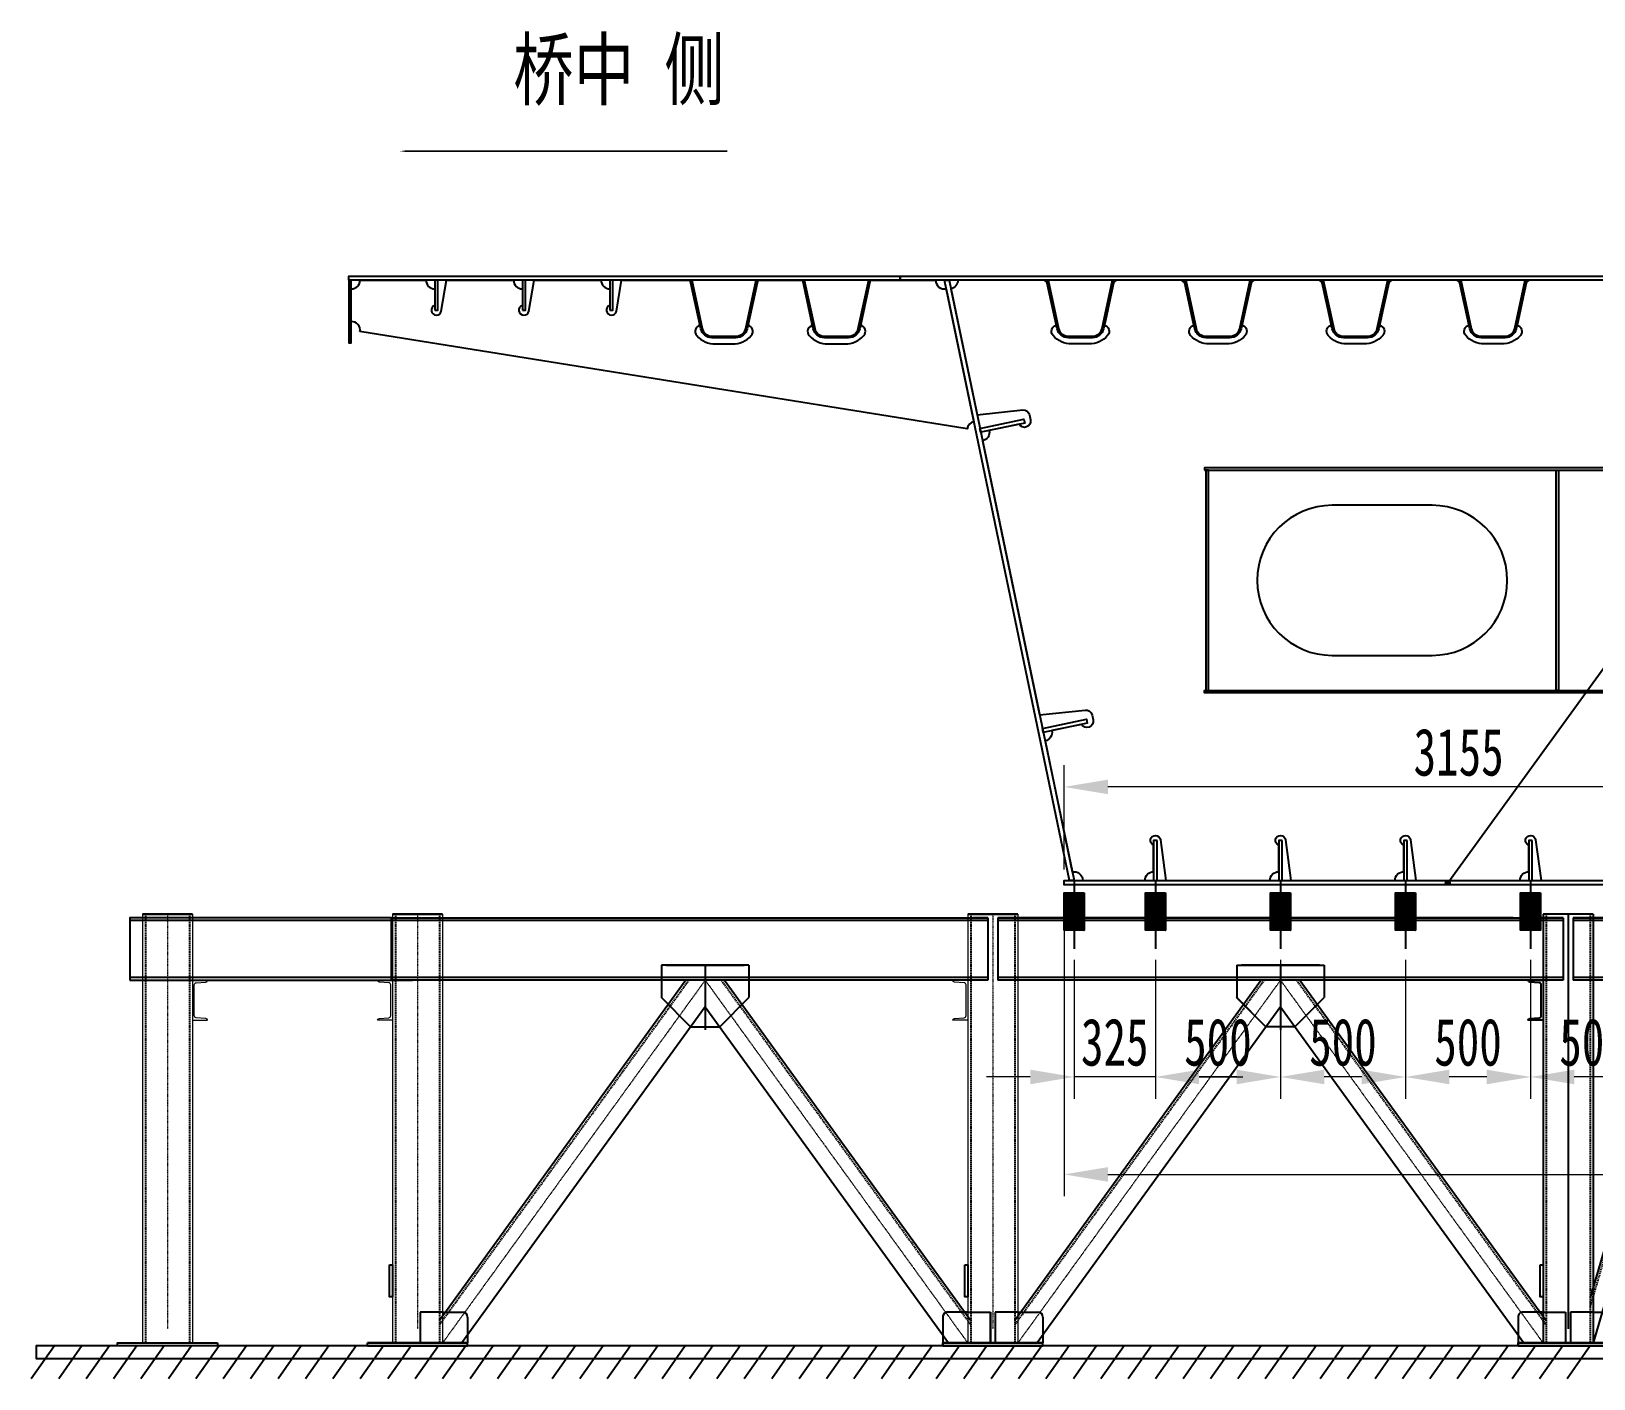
# Model space of a CAD drawing. Extents: x -158665 to 747974, y -1078007 to -307893.
# Drawn here: x 557111 to 563359, y -715950 to -710563 of the extents above; entities that cross this region are included whole.
import ezdxf

# ---------------------------------------------------------------- set-up
doc = ezdxf.new("R2010")
doc.units = 0
doc.header["$LTSCALE"] = 0.02
doc.header["$MEASUREMENT"] = 0
doc.header["$PDMODE"] = 35
doc.header["$PDSIZE"] = 150
doc.linetypes.add('CENTER', pattern=[2, 1.25, -0.25, 0.25, -0.25])
doc.linetypes.add('DASHEDX2', pattern=[38.1, 25.4, -12.7])
doc.layers.get('0').update_dxf_attribs({"linetype": 'CONTINUOUS'})
doc.layers.get('Defpoints').update_dxf_attribs({"linetype": 'CONTINUOUS'})
doc.layers.add('1', color=1, linetype='CONTINUOUS')
for name, color, linetype, lineweight in [('中心线(CENTER)', 1, 'CENTER', 13), ('中粗线', 7, 'CONTINUOUS', 25), ('文字层', 4, 'CONTINUOUS', 13)]:
    doc.layers.add(name, color=color, linetype=linetype, lineweight=lineweight)
doc.styles.add('仿宋', font='仿宋_GB2312_1.ttf', dxfattribs={"width": 0.7})
doc.dimstyles.new('70', dxfattribs={"dimscale": 70, "dimtxt": 2.7, "dimasz": 2.5, "dimexe": 1.25, "dimexo": 0.625, "dimtad": 1, "dimdec": 0, "dimdsep": 46, "dimtxsty": '仿宋', "dimcen": 2.5, "dimclrd": 3, "dimclre": 3, "dimclrt": 4, "dimazin": 0, "dimtfac": 1, "dimtdec": 0, "dimtmove": 0, "dimatfit": 3, "dimfxl": 1.25, "dimlwd": 13, "dimlwe": 13, "dimarcsym": 0})

# ---------------------------------------------------------------- blocks, each defined once
blk = doc.blocks.new('h1')
at = {"color": 8}
for p, q in [((-4480, 14), (-4680, 14)), ((-4680, 14), (-4480, 14)), ((-2180, 14), (-2380, 14)), ((-2380, 14), (-2180, 14)), ((-4680, 0), (-2699.9, 0)), ((-2360, -11), (-4680, -11)), ((-2699.9, 0), (-2360, 0)), ((-2300, 0), (-2360, 0)), ((-2360, 0), (-2300, 0)), ((-2300, -11), (-2360, -11)), ((-199.9, 0), (-2260, 0)), ((-2260, 0), (-160, 0)), ((-160, -11.1), (-2260, -11)), ((0, 0), (-160, 0)), ((-160, 0), (0, 0)), ((0, -11), (-160, -11)), ((0, -11.1), (-160, -11.1)), ((-2360, -239), (-4680, -239)), ((-4599.9, -239), (-4680, -239)), ((-3255.1, -190.2), (-3605.1, -190.2)), ((-3605.1, -190.2), (-3605.1, -318.5)), ((-3586.3, -190.2), (-3273.8, -190.2)), ((-3430.1, -190.2), (-3430.1, -448.9)), ((-2300, -239), (-2360, -239)), ((-160, -239), (-2260, -239)), ((-1304.9, -190.2), (-954.9, -190.2)), ((-973.7, -190.2), (-1286.2, -190.2)), ((-1129.9, -190.2), (-1129.9, -448.9)), ((-954.9, -190.2), (-954.9, -318.5)), ((0, -239), (-160, -239)), ((-2360, -250), (-4680, -250)), ((-4599.9, -250), (-4680, -250)), ((-4679.9, -250), (-4599.9, -250)), ((-4679.9, -250), (-4599.9, -250)), ((-2300, -250), (-2360, -250)), ((-160, -250), (-2260, -250)), ((0, -250), (-160, -249.9)), ((0, -250), (-160, -250)), ((-4480, -1576.5), (-4570, -1576.5)), ((-4570, -1576.5), (-4570, -1700)), ((-4480, -1576.5), (-4570, -1576.5)), ((-4570, -1576.5), (-4570, -1700)), ((-4380, -1596.5), (-4380, -1700)), ((-4380, -1596.5), (-4380, -1700)), ((-2480, -1596.5), (-2480, -1700)), ((-2479.9, -1596.5), (-2479.9, -1708.5)), ((-2379.9, -1576.5), (-2459.9, -1576.5)), ((-2380, -1576.5), (-2290, -1576.5)), ((-2379.9, -1576.5), (-2289.9, -1576.5)), ((-2290, -1576.5), (-2290, -1700)), ((-2289.9, -1576.5), (-2289.9, -1700.5)), ((-2180, -1576.5), (-2270, -1576.5)), ((-2270, -1576.5), (-2270, -1700)), ((-2080, -1596.5), (-2080, -1700)), ((-179.9, -1596.5), (-179.9, -1708.5)), ((-79.9, -1576.5), (-159.9, -1576.5)), ((-79.9, -1576.5), (10.1, -1576.5)), ((10.1, -1576.5), (10.1, -1700.5)), ((-4780, -1700), (-4380, -1700)), ((-4380, -1700), (-4780, -1700)), ((-4780, -1712), (-4780, -1700)), ((-4780, -1712), (-4780, -1700)), ((-4780, -1712), (-4380, -1712)), ((-4380, -1712), (-4780, -1712)), ((-4430, -1700), (-4730, -1700)), ((-4730, -1700), (-4430, -1700)), ((-4510, -1712), (-4650, -1712)), ((-4650, -1712), (-4510, -1712)), ((-4430, -1700), (-4472, -1700)), ((-4430, -1700), (-4472, -1700)), ((-4430, -1700), (-4472, -1700)), ((-4430, -1700), (-4472, -1700)), ((-4380, -1712), (-4380, -1700)), ((-4380, -1712), (-4380, -1700)), ((-2480, -1700), (-2080, -1700)), ((-2080, -1700), (-2480, -1700)), ((-2480, -1712), (-2480, -1700)), ((-2480, -1712), (-2480, -1700)), ((-2480, -1712), (-2080, -1712)), ((-2080, -1712), (-2480, -1712)), ((-2130, -1700), (-2430, -1700)), ((-2430, -1700), (-2130, -1700)), ((-2430, -1700), (-2388, -1700)), ((-2430, -1700), (-2388, -1700)), ((-2430, -1700), (-2388, -1700)), ((-2430, -1700), (-2388, -1700)), ((-2210, -1712), (-2350, -1712)), ((-2350, -1712), (-2210, -1712)), ((-2130, -1700), (-2172, -1700)), ((-2130, -1700), (-2172, -1700)), ((-2080, -1712), (-2080, -1700))]:
    blk.add_line(p, q, dxfattribs=at)
at = {"color": 8, "linetype": 'DASHEDX2', "ltscale": 10}
for p, q in [((-4668, 14), (-4668, -1700)), ((-4668, 14), (-4668, -1700)), ((-4492, 14), (-4492, -1700)), ((-2368, 14), (-2368, -1700)), ((-2368, 14), (-2368, -1700)), ((-2192, 14), (-2192, -1700)), ((-2192, 14), (-2192, -1700))]:
    blk.add_line(p, q, dxfattribs=at)
at = {"color": 8, "linetype": 'DASHEDX2', "ltscale": 50}
for p, q in [((-2699.9, -11), (-4680, -11)), ((-2300, -11), (-2360, -11)), ((-199.9, -11), (-2260, -11)), ((0, -11), (-160, -11))]:
    blk.add_line(p, q, dxfattribs=at)
at = {"color": 8, "ltscale": 50}
for p, q in [((-3255.1, -190.2), (-3255, -318.4)), ((-1304.9, -190.2), (-1305, -318.4)), ((-4740, -250), (-4680, -250)), ((-3488.2, -436.5), (-3605.1, -318.5)), ((-3372, -436.6), (-3255, -318.6)), ((-3371.9, -436.5), (-3255, -318.4)), ((-3371.8, -436.5), (-3254.9, -318.5)), ((-1188.2, -436.5), (-1305.1, -318.5)), ((-1188.1, -436.5), (-1305, -318.4)), ((-1188, -436.6), (-1305, -318.6)), ((-1071.8, -436.5), (-954.9, -318.5)), ((-3488.2, -436.5), (-3371.9, -436.5)), ((-1071.8, -436.5), (-1188.1, -436.5)), ((-4480, -1576.5), (-4400, -1576.5)), ((-4480, -1576.5), (-4400, -1576.5)), ((-2380, -1576.5), (-2460, -1576.5)), ((-2180, -1576.5), (-2100, -1576.5))]:
    blk.add_line(p, q, dxfattribs=at)
at = {"color": 8}
for points in [[(-4692, -1388), (-4680, -1388), (-4680, -1516), (-4692, -1516)], [(-2392, -1388), (-2380, -1388), (-2380, -1516), (-2392, -1516)]]:
    blk.add_lwpolyline(points, close=True, dxfattribs=at)
for centre, start, end in [((-4400, -1596.5), 0, 90), ((-4400, -1596.5), 0, 90), ((-2460.5, -1597), 89.98044, 179.98044), ((-2460, -1596.5), 90, 180), ((-2459.9, -1596.5), 90, 180), ((-2100, -1596.5), 0, 90), ((-159.9, -1596.5), 90, 180)]:
    blk.add_arc(centre, 20, start, end, dxfattribs=at)
at = {"layer": '中心线(CENTER)', "color": 8, "ltscale": 5}
for p, q in [((-4580, 14), (-4580, -1644.3)), ((-2280, 14), (-2280, -1644.3)), ((-3430.1, -250), (-4480, -1700)), ((-3430.1, -250), (-2380.2, -1700)), ((-1129.9, -250), (-2179.9, -1700)), ((-1129.9, -250), (-80, -1700))]:
    blk.add_line(p, q, dxfattribs=at)
at = {"layer": '中粗线', "color": 8, "ltscale": 50}
for p, q in [((-2300, 0.1), (-2300, -250)), ((-2260, 0.1), (-2260, -250)), ((0, 0), (0, -250)), ((-3507.2, -250), (-4492, -1610)), ((-3352.9, -250), (-2368.2, -1610)), ((-1207.1, -250), (-2191.9, -1610)), ((-1052.8, -250), (-68, -1610)), ((-3430.1, -356.6), (-4402.8, -1700)), ((-3430.1, -356.6), (-2457.3, -1700)), ((-1129.9, -356.6), (-2102.7, -1700)), ((-1129.9, -356.6), (-157.2, -1700))]:
    blk.add_line(p, q, dxfattribs=at)
at = {"layer": '中粗线', "color": 8, "linetype": 'DASHEDX2', "ltscale": 10}
for p, q in [((-3494.9, -250), (-4492, -1627.1)), ((-3365.3, -250), (-2368.2, -1627.1)), ((-1194.7, -250), (-2191.9, -1627.1)), ((-1065.1, -250), (-68, -1627.1))]:
    blk.add_line(p, q, dxfattribs=at)
at = {"layer": '文字层', "color": 8}
for p, q in [((-4680, 14), (-4680, -1306)), ((-4680, 14), (-4680, -1700)), ((-4480, 14), (-4480, -1700)), ((-4480, 14), (-4480, -1700)), ((-2380, 14), (-2380, -1306)), ((-2380, 14), (-2380, -1700)), ((-2180, 14), (-2180, -1700)), ((-2180, 14), (-2180, -1700))]:
    blk.add_line(p, q, dxfattribs=at)
for points in [[(-4680, -410), (-4740, -410, -0.390356), (-4733.4, -402.8), (-4695.1, -399.9, 0.393594), (-4687.2, -391.3), (-4687.2, -268.7, 0.390356), (-4695.1, -260.1), (-4733.4, -257.2, -0.390356), (-4740, -250), (-4680, -250)], [(-2380, -410), (-2440, -410, -0.390356), (-2433.4, -402.8), (-2395.1, -399.9, 0.393594), (-2387.2, -391.3), (-2387.2, -268.7, 0.390356), (-2395.1, -260.1), (-2433.4, -257.2, -0.390356), (-2440, -250), (-2380, -250)]]:
    blk.add_lwpolyline(points, format="xyb", close=True, dxfattribs=at)
blk = doc.blocks.new('zengjia')
at = {"color": 8}
for p, q in [((-800, 0), (-1000, 0)), ((-1000, 0), (-800, 0)), ((-4.7, -25), (-1050, -25)), ((-4.7, -253), (-1050, -253))]:
    blk.add_line(p, q, dxfattribs=at)
at = {"color": 8, "linetype": 'DASHEDX2', "ltscale": 10}
for p, q in [((-988, 0), (-988, -1714)), ((-988, 0), (-988, -1714)), ((-812, 0), (-812, -1714)), ((-812, 0), (-812, -1714))]:
    blk.add_line(p, q, dxfattribs=at)
at = {"color": 8}
blk.add_lwpolyline([(-1050, -264), (-4.7, -264), (-4.7, -14), (-1050, -14)], close=True, dxfattribs=at)
blk.add_lwpolyline([(-700.1, -1714), (-700, -1726), (-1100, -1726), (-1100, -1714), (-700, -1714)], dxfattribs=at)
at = {"layer": '中心线(CENTER)', "color": 8, "ltscale": 5}
blk.add_line((-900, 0), (-900, -1658.3), dxfattribs=at)
at = {"layer": '文字层', "color": 8}
for p, q in [((-1000, 0), (-1000, -1320)), ((-1000, 0), (-1000, -1714)), ((-800, 0), (-800, -1714)), ((-800, 0), (-800, -1714))]:
    blk.add_line(p, q, dxfattribs=at)
blk.add_lwpolyline([(-800, -424), (-740, -424, 0.390356), (-746.6, -416.8), (-784.9, -413.9, -0.393594), (-792.8, -405.3), (-792.8, -282.7, -0.390356), (-784.9, -274.1), (-746.6, -271.2, 0.390356), (-740, -264), (-800, -264)], format="xyb", close=True, dxfattribs=at)
blk = doc.blocks.new('TJ')
at = {"color": 8}
for p, q in [((13100, 0), (13100, -1714)), ((13100, 0), (13100, -1714)), ((13300, 0), (13300, -1320)), ((13300, 0), (13300, -1714)), ((12419.9, -14), (13180, -14)), ((13180, -14), (12499.9, -14)), ((12499.9, -25), (13180, -25)), ((12900.1, -25), (13180, -25)), ((12668.7, -242.1), (13100, -1714)), ((12499.9, -253), (13180, -253)), ((12499.9, -264), (13180, -264)), ((12900.1, -264), (13180, -264)), ((13100, -1590.5), (13190, -1590.5)), ((13190, -1590.5), (13190, -1714)), ((13400, -1714), (13000, -1714)), ((13000, -1714), (13400, -1714)), ((13400, -1726), (13000, -1726)), ((13000, -1726), (13400, -1726)), ((13050, -1714), (13350, -1714)), ((13350, -1714), (13050, -1714)), ((13130, -1726), (13270, -1726)), ((13270, -1726), (13130, -1726)), ((13350, -1714), (13308, -1714)), ((13350, -1714), (13308, -1714)), ((13400, -1726), (13400, -1714))]:
    blk.add_line(p, q, dxfattribs=at)
at = {"color": 8, "ltscale": 50}
for p, q in [((13100, 0), (13300, 0)), ((13200, 0), (13200, -1658.3)), ((13180, -14), (13180, -264)), ((12740.2, -264), (13112, -1532.7)), ((13100, -1590.5), (13020, -1590.5))]:
    blk.add_line(p, q, dxfattribs=at)
at = {"color": 8, "linetype": 'DASHEDX2', "ltscale": 10}
for p, q in [((13112, 0), (13112, -1714)), ((13112, 0), (13112, -1714)), ((13288, 0), (13288, -1714)), ((13288, 0), (13288, -1714)), ((12499.9, -25), (13180, -25)), ((12729.8, -264), (13112, -1568.3))]:
    blk.add_line(p, q, dxfattribs=at)
at = {"color": 8}
blk.add_lwpolyline([(13300, -424), (13360, -424, 0.390356), (13353.4, -416.8), (13315.1, -413.9, -0.393594), (13307.2, -405.3), (13307.2, -282.7, -0.390356), (13315.1, -274.1), (13353.4, -271.2, 0.390356), (13360, -264), (13300, -264)], format="xyb", close=True, dxfattribs=at)
for points in [[(13312, -1402), (13300, -1402), (13300, -1530), (13312, -1530)], [(-556.3, -1726), (19324.5, -1726), (19324.5, -1775.9), (-556.3, -1775.9)]]:
    blk.add_lwpolyline(points, close=True, dxfattribs=at)
at = {"color": 8, "xscale": -1}
for name, p in [('h1', (13220, -14)), ('zengjia', (17900, 0))]:
    blk.add_blockref(name, p, dxfattribs=at)
blk = doc.blocks.new('*D480')
at = {"color": 3, "lineweight": 13, "ltscale": 3}
for p, q in [((563106.1, -714275.3), (563106.1, -714831.1)), ((563606.1, -714275.3), (563606.1, -714831.1))]:
    blk.add_line(p, q, dxfattribs=at)
at = {"color": 3, "linetype": 'ByBlock', "lineweight": 13, "ltscale": 3}
blk.add_line((563431.1, -714743.6), (563281.1, -714743.6), dxfattribs=at)
at = {"color": 3, "ltscale": 3}
for points in [[(563281.1, -714714.5), (563281.1, -714772.8), (563106.1, -714743.6)], [(563431.1, -714714.5), (563431.1, -714772.8), (563606.1, -714743.6)]]:
    blk.add_solid(points, dxfattribs=at)
at = {"layer": 'Defpoints', "color": 0, "ltscale": 3}
for p in [(563106.1, -714231.6), (563606.1, -714231.6), (563106.1, -714743.6)]:
    blk.add_point(p, dxfattribs=at)
at = {"color": 4, "ltscale": 3, "insert": (563356.1, -714605.4), "char_height": 189, "attachment_point": 5, "style": '仿宋'}
blk.add_mtext('500', dxfattribs=at)
blk = doc.blocks.new('*D481')
at = {"color": 3, "lineweight": 13, "ltscale": 3}
for p, q in [((562606.1, -714275.3), (562606.1, -714831.1)), ((563106.1, -714275.3), (563106.1, -714831.1))]:
    blk.add_line(p, q, dxfattribs=at)
at = {"color": 3, "linetype": 'ByBlock', "lineweight": 13, "ltscale": 3}
blk.add_line((562931.1, -714743.6), (562781.1, -714743.6), dxfattribs=at)
at = {"color": 3, "ltscale": 3}
for points in [[(562781.1, -714714.5), (562781.1, -714772.8), (562606.1, -714743.6)], [(562931.1, -714714.5), (562931.1, -714772.8), (563106.1, -714743.6)]]:
    blk.add_solid(points, dxfattribs=at)
at = {"layer": 'Defpoints', "color": 0, "ltscale": 3}
for p in [(562606.1, -714231.6), (563106.1, -714231.6), (562606.1, -714743.6)]:
    blk.add_point(p, dxfattribs=at)
at = {"color": 4, "ltscale": 3, "insert": (562856.1, -714605.4), "char_height": 189, "attachment_point": 5, "style": '仿宋'}
blk.add_mtext('500', dxfattribs=at)
blk = doc.blocks.new('*D482')
at = {"color": 3, "lineweight": 13, "ltscale": 3}
for p, q in [((562106.1, -714275.3), (562106.1, -714831.1)), ((562606.1, -714275.3), (562606.1, -714831.1))]:
    blk.add_line(p, q, dxfattribs=at)
at = {"color": 3, "linetype": 'ByBlock', "lineweight": 13, "ltscale": 3}
blk.add_line((562431.1, -714743.6), (562281.1, -714743.6), dxfattribs=at)
at = {"color": 3, "ltscale": 3}
for points in [[(562281.1, -714714.5), (562281.1, -714772.8), (562106.1, -714743.6)], [(562431.1, -714714.5), (562431.1, -714772.8), (562606.1, -714743.6)]]:
    blk.add_solid(points, dxfattribs=at)
at = {"layer": 'Defpoints', "color": 0, "ltscale": 3}
for p in [(562106.1, -714231.6), (562606.1, -714231.6), (562106.1, -714743.6)]:
    blk.add_point(p, dxfattribs=at)
at = {"color": 4, "ltscale": 3, "insert": (562356.1, -714605.4), "char_height": 189, "attachment_point": 5, "style": '仿宋'}
blk.add_mtext('500', dxfattribs=at)
blk = doc.blocks.new('*D483')
at = {"color": 3, "lineweight": 13, "ltscale": 3}
for p, q in [((561606.1, -714275.3), (561606.1, -714831.1)), ((562106.1, -714275.3), (562106.1, -714831.1))]:
    blk.add_line(p, q, dxfattribs=at)
at = {"color": 3, "linetype": 'ByBlock', "lineweight": 13, "ltscale": 3}
blk.add_line((561931.1, -714743.6), (561781.1, -714743.6), dxfattribs=at)
at = {"color": 3, "ltscale": 3}
for points in [[(561781.1, -714714.5), (561781.1, -714772.8), (561606.1, -714743.6)], [(561931.1, -714714.5), (561931.1, -714772.8), (562106.1, -714743.6)]]:
    blk.add_solid(points, dxfattribs=at)
at = {"layer": 'Defpoints', "color": 0, "ltscale": 3}
for p in [(561606.1, -714231.6), (562106.1, -714231.6), (561606.1, -714743.6)]:
    blk.add_point(p, dxfattribs=at)
at = {"color": 4, "ltscale": 3, "insert": (561856.1, -714605.4), "char_height": 189, "attachment_point": 5, "style": '仿宋'}
blk.add_mtext('500', dxfattribs=at)
blk = doc.blocks.new('*D484')
at = {"color": 3, "lineweight": 13, "ltscale": 3}
for p, q in [((561281.1, -714275.3), (561281.1, -714831.1)), ((561606.1, -714275.3), (561606.1, -714831.1))]:
    blk.add_line(p, q, dxfattribs=at)
at = {"color": 3, "linetype": 'ByBlock', "lineweight": 13, "ltscale": 3}
for p, q in [((561106.1, -714743.6), (560931.1, -714743.6)), ((561606.1, -714743.6), (561281.1, -714743.6)), ((561781.1, -714743.6), (561956.1, -714743.6))]:
    blk.add_line(p, q, dxfattribs=at)
at = {"color": 3, "ltscale": 3}
for points in [[(561106.1, -714714.5), (561106.1, -714772.8), (561281.1, -714743.6)], [(561781.1, -714714.5), (561781.1, -714772.8), (561606.1, -714743.6)]]:
    blk.add_solid(points, dxfattribs=at)
at = {"layer": 'Defpoints', "color": 0, "ltscale": 3}
for p in [(561281.1, -714231.6), (561606.1, -714231.6), (561281.1, -714743.6)]:
    blk.add_point(p, dxfattribs=at)
at = {"color": 4, "ltscale": 3, "insert": (561443.6, -714605.4), "char_height": 189, "attachment_point": 5, "style": '仿宋'}
blk.add_mtext('325', dxfattribs=at)
blk = doc.blocks.new('*D485')
at = {"color": 3, "lineweight": 13, "ltscale": 3}
for p, q in [((561241.1, -714019.8), (561241.1, -715220.8)), ((571571.1, -714019.8), (571571.1, -715220.8))]:
    blk.add_line(p, q, dxfattribs=at)
at = {"color": 3, "linetype": 'ByBlock', "lineweight": 13, "ltscale": 3}
blk.add_line((561416.1, -715133.3), (571396.1, -715133.3), dxfattribs=at)
at = {"color": 3, "ltscale": 3}
for points in [[(561416.1, -715104.1), (561416.1, -715162.4), (561241.1, -715133.3)], [(571396.1, -715104.1), (571396.1, -715162.4), (571571.1, -715133.3)]]:
    blk.add_solid(points, dxfattribs=at)
at = {"layer": 'Defpoints', "color": 0, "ltscale": 3}
for p in [(561241.1, -713976.1), (571571.1, -713976.1), (571571.1, -715133.3)]:
    blk.add_point(p, dxfattribs=at)
at = {"color": 4, "ltscale": 3, "insert": (565979.1, -714995), "char_height": 189, "attachment_point": 5, "style": '仿宋'}
blk.add_mtext('10330', dxfattribs=at)
blk = doc.blocks.new('*D800')
at = {"color": 3, "lineweight": 13, "ltscale": 3}
for p, q in [((561241.1, -713914.3), (561241.1, -713496.5)), ((564396.1, -713914.3), (564396.1, -713496.5))]:
    blk.add_line(p, q, dxfattribs=at)
at = {"color": 3, "linetype": 'ByBlock', "lineweight": 13, "ltscale": 3}
blk.add_line((564221.1, -713584), (561416.1, -713584), dxfattribs=at)
at = {"color": 3, "ltscale": 3}
for points in [[(561416.1, -713554.9), (561416.1, -713613.2), (561241.1, -713584)], [(564221.1, -713554.9), (564221.1, -713613.2), (564396.1, -713584)]]:
    blk.add_solid(points, dxfattribs=at)
at = {"layer": 'Defpoints', "color": 0, "ltscale": 3}
for p in [(561241.1, -713584), (561241.1, -713958.1), (564396.1, -713958.1)]:
    blk.add_point(p, dxfattribs=at)
at = {"color": 4, "ltscale": 3, "insert": (562818.6, -713445.8), "char_height": 189, "attachment_point": 5, "style": '仿宋'}
blk.add_mtext('3155', dxfattribs=at)

msp = doc.modelspace()

# ---------------------------------------------------------------- hatches: boundary and pattern name
at = {"ltscale": 3}
h = msp.add_hatch(dxfattribs=at)
h.set_pattern_fill('ANSI31', style=0)
h.set_pattern_definition([(45, (424980.2723, -737248.2792), (-0.08838834765, 0.08838834765), [])])
h.paths.add_polyline_path([(561321.1, -714006.8), (561321.1, -714156.8), (561241.1, -714156.8), (561241.1, -714006.8)])
h = msp.add_hatch(dxfattribs=at)
h.set_pattern_fill('ANSI31', style=0)
h.set_pattern_definition([(45, (425305.2723, -737248.2792), (-0.08838834765, 0.08838834765), [])])
h.paths.add_polyline_path([(561646.1, -714006.8), (561646.1, -714156.8), (561566.1, -714156.8), (561566.1, -714006.8)])
h = msp.add_hatch(dxfattribs=at)
h.set_pattern_fill('ANSI31', style=0)
h.set_pattern_definition([(45, (425805.2723, -737248.2792), (-0.08838834765, 0.08838834765), [])])
h.paths.add_polyline_path([(562146.1, -714006.8), (562146.1, -714156.8), (562066.1, -714156.8), (562066.1, -714006.8)])
h = msp.add_hatch(dxfattribs=at)
h.set_pattern_fill('ANSI31', style=0)
h.set_pattern_definition([(45, (426305.2723, -737248.2792), (-0.08838834765, 0.08838834765), [])])
h.paths.add_polyline_path([(562646.1, -714006.8), (562646.1, -714156.8), (562566.1, -714156.8), (562566.1, -714006.8)])
h = msp.add_hatch(dxfattribs=at)
h.set_pattern_fill('ANSI31', color=1, style=0)
h.set_pattern_definition([(45, (400363.38064, -744136.62344), (-0.08838834765, 0.08838834765), [])])
edge = h.paths.add_edge_path()
edge.add_arc((562775.1, -713967.5), 8.47, 0, 360)
h = msp.add_hatch(dxfattribs=at)
h.set_pattern_fill('ANSI31', style=0)
h.set_pattern_definition([(45, (426805.2723, -737248.2792), (-0.08838834765, 0.08838834765), [])])
h.paths.add_polyline_path([(563146.1, -714006.8), (563146.1, -714156.8), (563066.1, -714156.8), (563066.1, -714006.8)])

# ---------------------------------------------------------------- linework, layer by layer
at = {"color": 6, "ltscale": 3}
for p, q in [((561281.1, -713958.1), (561281.1, -714231.6)), ((561606.1, -713958.1), (561606.1, -714231.6)), ((562106.1, -713958.1), (562106.1, -714231.6)), ((562606.1, -713958.1), (562606.1, -714231.6)), ((563106.1, -713958.1), (563106.1, -714231.6))]:
    msp.add_line(p, q, dxfattribs=at)
at = {"color": 8, "ltscale": 3}
for p, q in [((557204.5, -715818.9), (557111.4, -715950.3)), ((557314.1, -715818.9), (557221.1, -715950.3)), ((557423.8, -715818.9), (557330.7, -715950.3)), ((557533.4, -715818.9), (557440.4, -715950.3)), ((557643.1, -715818.9), (557550, -715950.3)), ((557752.7, -715818.9), (557659.7, -715950.3)), ((557862.4, -715818.9), (557769.3, -715950.3)), ((557972, -715818.9), (557879, -715950.3)), ((558081.7, -715818.9), (557988.6, -715950.3)), ((558191.3, -715818.9), (558098.3, -715950.3)), ((558301, -715818.9), (558207.9, -715950.3)), ((558410.6, -715818.9), (558317.6, -715950.3)), ((558520.3, -715818.9), (558427.2, -715950.3)), ((558629.9, -715818.9), (558536.9, -715950.3)), ((558739.6, -715818.9), (558646.5, -715950.3)), ((558849.2, -715818.9), (558756.2, -715950.3)), ((558958.9, -715818.9), (558865.8, -715950.3)), ((559068.5, -715818.9), (558975.5, -715950.3)), ((559178.2, -715818.9), (559085.1, -715950.3)), ((559287.8, -715818.9), (559194.8, -715950.3)), ((559397.5, -715818.9), (559304.4, -715950.3)), ((559507.1, -715818.9), (559414.1, -715950.3)), ((559616.8, -715818.9), (559523.7, -715950.3)), ((559726.4, -715818.9), (559633.4, -715950.3)), ((559836.1, -715818.9), (559743.1, -715950.3)), ((559945.7, -715818.9), (559852.7, -715950.3)), ((560055.4, -715818.9), (559962.4, -715950.3)), ((560165, -715818.9), (560072, -715950.3)), ((560274.7, -715818.9), (560181.7, -715950.3)), ((560384.3, -715818.9), (560291.3, -715950.3)), ((560494, -715818.9), (560401, -715950.3)), ((560603.6, -715818.9), (560510.6, -715950.3)), ((560713.3, -715818.9), (560620.3, -715950.3)), ((560822.9, -715818.9), (560729.9, -715950.3)), ((560932.6, -715818.9), (560839.6, -715950.3)), ((561042.3, -715818.9), (560949.2, -715950.3)), ((561151.9, -715818.9), (561058.9, -715950.3)), ((561261.6, -715818.9), (561168.5, -715950.3)), ((561371.2, -715818.9), (561278.2, -715950.3)), ((561480.9, -715818.9), (561387.8, -715950.3)), ((561590.5, -715818.9), (561497.5, -715950.3)), ((561700.2, -715818.9), (561607.1, -715950.3)), ((561809.8, -715818.9), (561716.8, -715950.3)), ((561919.5, -715818.9), (561826.4, -715950.3)), ((562029.1, -715818.9), (561936.1, -715950.3)), ((562138.8, -715818.9), (562045.7, -715950.3)), ((562248.4, -715818.9), (562155.4, -715950.3)), ((562358.1, -715818.9), (562265, -715950.3)), ((562467.7, -715818.9), (562374.7, -715950.3)), ((562577.4, -715818.9), (562484.3, -715950.3)), ((562687, -715818.9), (562594, -715950.3)), ((562796.7, -715818.9), (562703.6, -715950.3)), ((562906.3, -715818.9), (562813.3, -715950.3)), ((563016, -715818.9), (562922.9, -715950.3)), ((563125.6, -715818.9), (563032.6, -715950.3)), ((563235.3, -715818.9), (563142.2, -715950.3)), ((563344.9, -715818.9), (563251.9, -715950.3))]:
    msp.add_line(p, q, dxfattribs=at)
at = {"color": 7, "ltscale": 3}
msp.add_lwpolyline([(559894.6, -711042.1, 7.78, 7.78, 0), (558926, -711042.1, 97.2, 0, 0), (558585.7, -711042.1, 0, 0, 0)], format="xyseb", dxfattribs=at)
at = {"color": 4}
for points in [[(564856.1, -711558.1), (560586.1, -711558.1), (560586.1, -711542.1), (564856.1, -711542.1)], [(564396.1, -713976.1), (561241.1, -713976.1), (561241.1, -713958.1), (564396.1, -713958.1)]]:
    msp.add_lwpolyline(points, close=True, dxfattribs=at)
at = {"color": 2, "ltscale": 3}
msp.add_lwpolyline([(563361.1, -711558.1), (563101.1, -711558.1), (563089, -711567.9), (563052, -711738.1, -0.571769), (563065.3, -711779.1, -0.215741), (562990.1, -711813.1), (562922.1, -711813.1, -0.215741), (562847, -711779.1, -0.571769), (562860.3, -711738.1), (562823.3, -711567.9), (562811.1, -711558.1), (562551.1, -711558.1), (562539, -711567.9), (562502, -711738.1, -0.571769), (562515.3, -711779.1, -0.215741), (562440.1, -711813.1), (562372.1, -711813.1, -0.215741), (562297, -711779.1, -0.571769), (562310.3, -711738.1), (562273.3, -711567.9), (562261.1, -711558.1), (562001.1, -711558.1), (561989, -711567.9), (561952, -711738.1, -0.571769), (561965.3, -711779.1, -0.215741), (561890.1, -711813.1), (561822.1, -711813.1, -0.215741), (561747, -711779.1, -0.571769), (561760.3, -711738.1), (561723.3, -711567.9), (561711.1, -711558.1), (561451.1, -711558.1), (561439, -711567.9), (561402, -711738.1, -0.571769), (561415.3, -711779.1, -0.215741), (561340.1, -711813.1), (561272.1, -711813.1, -0.215741), (561197, -711779.1, -0.571769), (561210.3, -711738.1), (561173.3, -711567.9), (561161.1, -711558.1), (560816.1, -711558.1, -0.355257), (560788.3, -711592.4), (560893.3, -712096.4), (561075.6, -712076.9, -0.385508), (561102.7, -712096.7), (561106.8, -712116.3, -0.84909), (561060.8, -712134), (560942, -712158.8, -0.414214), (560914.9, -712200.2), (561143.3, -713296.4), (561325.6, -713276.9, -0.385508), (561352.7, -713296.7), (561356.8, -713316.3, -0.84909), (561310.8, -713334), (561192, -713358.8, -0.414214), (561164.9, -713400.2), (561274, -713923.8, -0.475735), (561316.1, -713958.1), (561564.1, -713958.1, -0.414214), (561599.1, -713923.1), (561599.1, -713816.8, -1.76298), (561626, -713795.4), (561648.1, -713958.1), (562064.1, -713958.1, -0.414214), (562099.1, -713923.1), (562099.1, -713816.8, -1.76298), (562126, -713795.4), (562148.1, -713958.1), (562564.1, -713958.1, -0.414214), (562599.1, -713923.1), (562599.1, -713816.8, -1.76298), (562626, -713795.4), (562648.1, -713958.1), (563064.1, -713958.1, -0.414214), (563099.1, -713923.1), (563099.1, -713816.8, -1.76298), (563126, -713795.4), (563148.1, -713958.1), (563564.1, -713958.1, -0.414214)], format="xyb", dxfattribs=at)
at = {"color": 1, "ltscale": 3}
msp.add_lwpolyline([(562775.1, -713967.5), (563466.2, -713015.8), (564561, -713015.8)], dxfattribs=at)
at = {"color": 7, "ltscale": 3}
for points in [[(561321.1, -714006.8), (561321.1, -714156.8), (561241.1, -714156.8), (561241.1, -714006.8)], [(561646.1, -714006.8), (561646.1, -714156.8), (561566.1, -714156.8), (561566.1, -714006.8)], [(562146.1, -714006.8), (562146.1, -714156.8), (562066.1, -714156.8), (562066.1, -714006.8)], [(562646.1, -714006.8), (562646.1, -714156.8), (562566.1, -714156.8), (562566.1, -714006.8)], [(563146.1, -714006.8), (563146.1, -714156.8), (563066.1, -714156.8), (563066.1, -714006.8)]]:
    msp.add_lwpolyline(points, close=True, dxfattribs=at)
at = {"color": 1, "ltscale": 3}
msp.add_circle((562775.1, -713967.5), 8.47, dxfattribs=at)
at = {"layer": '1', "color": 4}
for points in [[(560586.1, -711558.1), (558381.1, -711558.1), (558381.1, -711542.1), (560586.1, -711542.1)], [(558391.1, -711558.1), (558381.1, -711558.1), (558381.1, -711808.1), (558391.1, -711808.1)], [(558725.1, -711678.1), (558737.1, -711678.1), (558737.1, -711558.1), (558725.1, -711558.1)], [(559075.1, -711678.1), (559087.1, -711678.1), (559087.1, -711558.1), (559075.1, -711558.1)], [(559425.1, -711678.1), (559437.1, -711678.1), (559437.1, -711558.1), (559425.1, -711558.1)], [(561802.1, -712318.1), (564598.1, -712318.1), (564598.1, -712308.1), (561802.1, -712308.1)], [(561808.1, -713198.1), (561818.1, -713198.1), (561818.1, -712318.1), (561808.1, -712318.1)], [(563218.1, -713198.1), (563208.1, -713198.1), (563208.1, -712318.1), (563218.1, -712318.1)], [(564598.1, -713208.1), (561802.1, -713208.1), (561802.1, -713198.1), (564598.1, -713198.1)], [(561613.1, -713798.1), (561599.1, -713798.1), (561599.1, -713958.1), (561613.1, -713958.1)], [(562113.1, -713798.1), (562099.1, -713798.1), (562099.1, -713958.1), (562113.1, -713958.1)], [(562613.1, -713798.1), (562599.1, -713798.1), (562599.1, -713958.1), (562613.1, -713958.1)], [(563113.1, -713798.1), (563099.1, -713798.1), (563099.1, -713958.1), (563113.1, -713958.1)]]:
    msp.add_lwpolyline(points, close=True, dxfattribs=at)
for points in [[(558425.7, -711763.6, 0.461548), (558391.1, -711723.1), (558391.1, -711593.1, 0.414214), (558426.1, -711558.1), (558690.1, -711558.1, 0.414214), (558725.1, -711593.1), (558725.1, -711659, 1.781125), (558750.8, -711681.5), (558772.1, -711558.1), (559040.1, -711558.1, 0.414214), (559075.1, -711593.1), (559075.1, -711659, 1.781125), (559100.8, -711681.5), (559122.1, -711558.1), (559390.1, -711558.1, 0.414214), (559425.1, -711593.1), (559425.1, -711659, 1.781125), (559450.8, -711681.5), (559472.1, -711558.1), (559746.1, -711558.1), (559785.3, -711738.1, 0.571769), (559772, -711779.1, 0.215741), (559847.1, -711813.1), (559915.1, -711813.1, 0.215741), (559990.3, -711779.1, 0.571769), (559977, -711738.1), (560016.1, -711558.1), (560196.1, -711558.1), (560235.3, -711738.1, 0.571769), (560222, -711779.1, 0.215741), (560297.1, -711813.1), (560365.1, -711813.1, 0.215741), (560440.3, -711779.1, 0.571769), (560427, -711738.1), (560466.1, -711558.1), (560727.7, -711558.1, 0.475735), (560769.9, -711592.4), (560880.6, -712123.8, 0.311127), (560853.2, -712152.6)], [(560010, -711558.1), (560016.1, -711558.1), (559974, -711751.9, -0.352819), (559929.1, -711788.1), (559833.2, -711788.1, -0.352819), (559788.3, -711751.9), (559746.1, -711558.1), (559752.3, -711558.1), (559794.1, -711750.6, 0.352819), (559833.2, -711782.1), (559929.1, -711782.1, 0.352819), (559968.1, -711750.6)], [(560460, -711558.1), (560466.1, -711558.1), (560424, -711751.9, -0.352819), (560379.1, -711788.1), (560283.2, -711788.1, -0.352819), (560238.3, -711751.9), (560196.1, -711558.1), (560202.3, -711558.1), (560244.1, -711750.6, 0.352819), (560283.2, -711782.1), (560379.1, -711782.1, 0.352819), (560418.1, -711750.6)], [(561435, -711558.1), (561441.1, -711558.1), (561399, -711751.9, -0.352819), (561354.1, -711788.1), (561258.2, -711788.1, -0.352819), (561213.3, -711751.9), (561171.1, -711558.1), (561177.3, -711558.1), (561219.1, -711750.6, 0.352819), (561258.2, -711782.1), (561354.1, -711782.1, 0.352819), (561393.1, -711750.6)], [(561985, -711558.1), (561991.1, -711558.1), (561949, -711751.9, -0.352819), (561904.1, -711788.1), (561808.2, -711788.1, -0.352819), (561763.3, -711751.9), (561721.1, -711558.1), (561727.3, -711558.1), (561769.1, -711750.6, 0.352819), (561808.2, -711782.1), (561904.1, -711782.1, 0.352819), (561943.1, -711750.6)], [(562535, -711558.1), (562541.1, -711558.1), (562499, -711751.9, -0.352819), (562454.1, -711788.1), (562358.2, -711788.1, -0.352819), (562313.3, -711751.9), (562271.1, -711558.1), (562277.3, -711558.1), (562319.1, -711750.6, 0.352819), (562358.2, -711782.1), (562454.1, -711782.1, 0.352819), (562493.1, -711750.6)], [(563085, -711558.1), (563091.1, -711558.1), (563049, -711751.9, -0.352819), (563004.1, -711788.1), (562908.2, -711788.1, -0.352819), (562863.3, -711751.9), (562821.1, -711558.1), (562827.3, -711558.1), (562869.1, -711750.6, 0.352819), (562908.2, -711782.1), (563004.1, -711782.1, 0.352819), (563043.1, -711750.6)]]:
    msp.add_lwpolyline(points, format="xyb", close=True, dxfattribs=at)
for points in [[(560762.7, -711558.1), (560781.1, -711558.1), (561281.1, -713958.1), (561262.7, -713958.1), (560762.7, -711558.1)], [(560904.5, -712150.3), (561080.7, -712113.5), (561084, -712129.2), (560907.8, -712165.9), (560904.5, -712150.3)], [(561154.5, -713350.3), (561330.7, -713313.5), (561334, -713329.2), (561157.8, -713365.9), (561154.5, -713350.3)]]:
    msp.add_lwpolyline(points, dxfattribs=at)
at = {"layer": '1', "color": 2}
msp.add_lwpolyline([(562313.1, -712458.1, 1), (562313.1, -713058.1), (562713.1, -713058.1, 1), (562713.1, -712458.1)], format="xyb", close=True, dxfattribs=at)

# ---------------------------------------------------------------- block references
at = {"xscale": -1}
msp.add_blockref('TJ', (576456.1, -714092.9), dxfattribs=at)

# ---------------------------------------------------------------- texts
at = {"color": 7, "ltscale": 3, "style": '仿宋', "width": 0.75}
msp.add_text('桥中 侧', height=236.25, dxfattribs=at).set_placement((559038.7, -710833.3))

# ---------------------------------------------------------------- dimensions: what is measured, and where the dimension line sits
at = {"color": 33, "ltscale": 3}
for base, p1, p2, picture, middle in [((561241.1, -713584), (564396.1, -713958.1), (561241.1, -713958.1), '*D800', (562818.6, -713445.8)), ((561281.1, -714743.6), (561606.1, -714231.6), (561281.1, -714231.6), '*D484', (561443.6, -714605.4)), ((561606.1, -714743.6), (562106.1, -714231.6), (561606.1, -714231.6), '*D483', (561856.1, -714605.4)), ((562106.1, -714743.6), (562606.1, -714231.6), (562106.1, -714231.6), '*D482', (562356.1, -714605.4)), ((562606.1, -714743.6), (563106.1, -714231.6), (562606.1, -714231.6), '*D481', (562856.1, -714605.4)), ((563106.1, -714743.6), (563606.1, -714231.6), (563106.1, -714231.6), '*D480', (563356.1, -714605.4))]:
    dim = msp.add_linear_dim(base=base, p1=p1, p2=p2, dimstyle='70', override={"dimtmove": 1}, dxfattribs=at)
    dim.commit()
    dim.dimension.update_dxf_attribs({"geometry": picture, "text_midpoint": middle})
dim = msp.add_linear_dim(base=(571571.1, -715133.3), p1=(561241.1, -713976.1), p2=(571571.1, -713976.1), dimstyle='70', dxfattribs=at)
dim.commit()
dim.dimension.update_dxf_attribs({"geometry": '*D485', "text_midpoint": (565979.1, -715133.3), "dimtype": 160})

doc.saveas('drawing.dxf')
